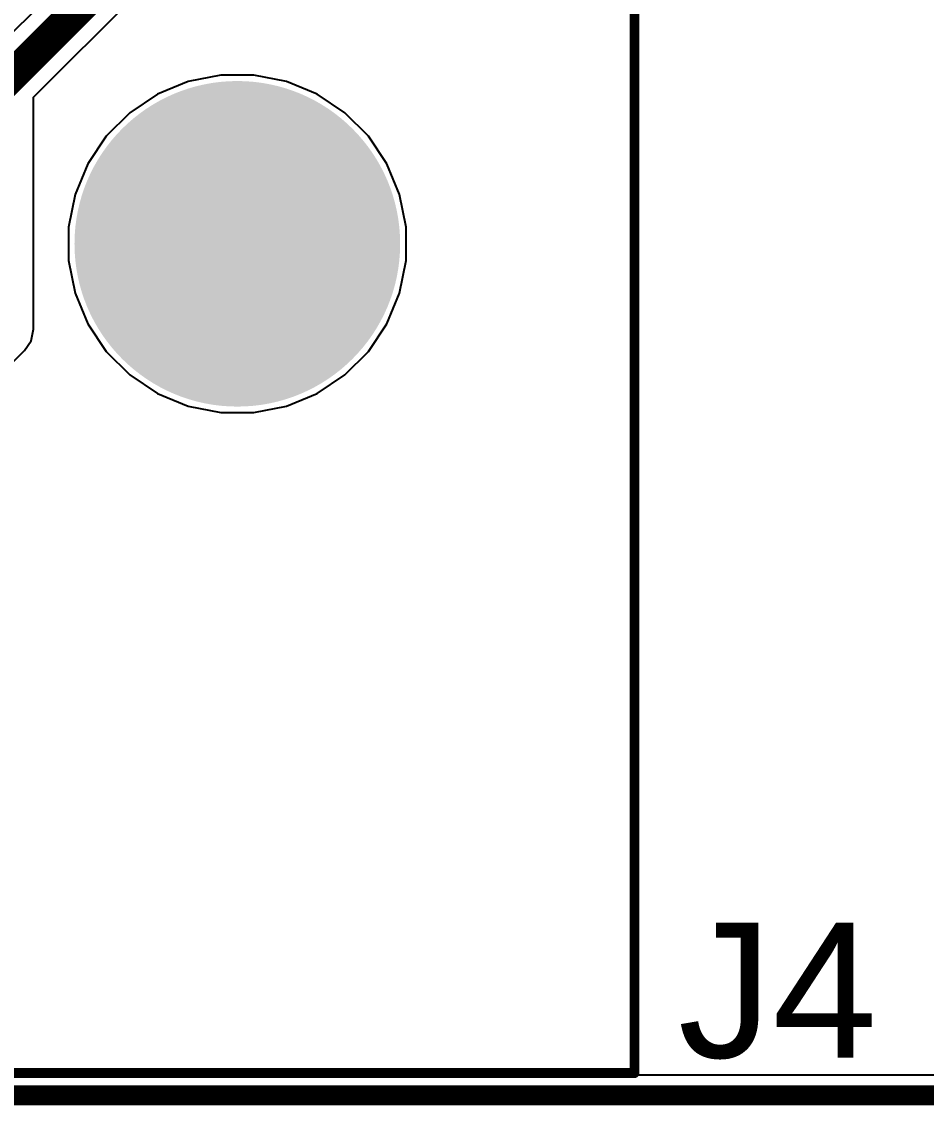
# Model space of a CAD drawing. Header units: inches. Extents: x -0.91 to 3.86, y -0.82 to 4.16.
# Drawn here: x 2.349 to 2.805, y -0.005 to 0.541 of the extents above; entities that cross this region are included whole.
import ezdxf

# ---------------------------------------------------------------- set-up
doc = ezdxf.new("R2010")
doc.units = ezdxf.units.IN
doc.header["$MEASUREMENT"] = 0
for name, color, linetype in [('Board Outline', 216, 'Continuous'), ('Bottom Layer 1', 5, 'Continuous'), ('Bottom Solder', 6, 'Continuous'), ('GND+Signal', 16, 'Continuous'), ('Mechanical 17', 56, 'Continuous'), ('Multi-Layer', 9, 'Continuous'), ('Pad Holes', 156, 'Continuous'), ('PWR+Signal', 76, 'Continuous'), ('Top Layer 1', 1, 'Continuous'), ('Top Overlay', 2, 'Continuous'), ('Top Solder', 216, 'Continuous')]:
    doc.layers.add(name, color=color, linetype=linetype)
doc.styles.add('Arial', font='', dxfattribs={"height": 0.2})
doc.styles.get('Arial').set_extended_font_data('Arial')

# ---------------------------------------------------------------- blocks, each defined once
blk = doc.blocks.new('N3314_5302RB_206')
at = {"layer": 'Bottom Layer 1'}
h = blk.add_hatch(color=5, dxfattribs=at)
edge = h.paths.add_edge_path()
edge.add_arc((0.532, -0.021), 0.078, 0, 360)
at = {"layer": 'Bottom Solder'}
h = blk.add_hatch(color=6, dxfattribs=at)
edge = h.paths.add_edge_path()
edge.add_arc((0.532, -0.021), 0.082, 0, 360)
at = {"layer": 'GND+Signal'}
h = blk.add_hatch(color=16, dxfattribs=at)
edge = h.paths.add_edge_path()
edge.add_arc((0.532, -0.021), 0.078, 0, 360)
at = {"layer": 'Multi-Layer'}
h = blk.add_hatch(color=9, dxfattribs=at)
edge = h.paths.add_edge_path()
edge.add_arc((0.532, -0.021), 0.078, 0, 360)
at = {"layer": 'Pad Holes'}
h = blk.add_hatch(color=7, dxfattribs=at)
edge = h.paths.add_edge_path()
edge.add_arc((0.532, -0.021), 0.058, 0, 360)
at = {"layer": 'PWR+Signal'}
h = blk.add_hatch(color=76, dxfattribs=at)
edge = h.paths.add_edge_path()
edge.add_arc((0.532, -0.021), 0.078, 0, 360)
at = {"layer": 'Top Layer 1'}
h = blk.add_hatch(color=1, dxfattribs=at)
edge = h.paths.add_edge_path()
edge.add_arc((0.532, -0.021), 0.078, 0, 360)
at = {"layer": 'Top Solder'}
h = blk.add_hatch(color=216, dxfattribs=at)
edge = h.paths.add_edge_path()
edge.add_arc((0.532, -0.021), 0.082, 0, 360)
at = {"layer": 'Top Overlay'}
for points in [[(0.732, -0.43876, 0.005, 0.005, 0), (0.732, 0.101, 0.005, 0.005, 0)], [(-0.732, -0.43876, 0.005, 0.005, 0), (0.732, -0.43876, 0.005, 0.005, 0)]]:
    blk.add_lwpolyline(points, format="xyseb", dxfattribs=at)
blk.add_lwpolyline([(0.73075, -0.43876, 0.0025, 0.0025, 1), (0.73325, -0.43876, 0.0025, 0.0025, 1)], format="xyseb", close=True, dxfattribs=at)
blk.add_lwpolyline([(0.73075, -0.43876, 0.0025, 0.0025, 1), (0.73325, -0.43876, 0.0025, 0.0025, 1)], format="xyseb", close=True, dxfattribs=at)

msp = doc.modelspace()

# ---------------------------------------------------------------- linework, layer by layer
at = {"layer": 'Board Outline'}
msp.add_lwpolyline([(0, 0, 0.01, 0.01, 0), (3.85, 0, 0.01, 0.01, 0)], format="xyseb", dxfattribs=at)
at = {"layer": 'Bottom Layer 1'}
for p, q in [((2.40605, 0.59681), (2.32919, 0.51995)), ((2.35529, 0.50281), (2.4232, 0.57071)), ((2.44963, 0.514), (2.43321, 0.51073)), ((2.46637, 0.514), (2.44963, 0.514)), ((2.48279, 0.51073), (2.46637, 0.514)), ((2.43321, 0.51073), (2.41774, 0.50433)), ((2.49826, 0.50433), (2.48279, 0.51073)), ((2.35529, 0.386), (2.35529, 0.50281)), ((2.41774, 0.50433), (2.40382, 0.49502)), ((2.51219, 0.49502), (2.49826, 0.50433)), ((2.40382, 0.49502), (2.39198, 0.48318)), ((2.52402, 0.48318), (2.51219, 0.49502)), ((2.39198, 0.48318), (2.38267, 0.46926)), ((2.53333, 0.46926), (2.52402, 0.48318)), ((2.38267, 0.46926), (2.37627, 0.45379)), ((2.53973, 0.45379), (2.53333, 0.46926)), ((2.37627, 0.45379), (2.373, 0.43737)), ((2.543, 0.43737), (2.53973, 0.45379)), ((2.373, 0.43737), (2.373, 0.42063)), ((2.543, 0.42063), (2.543, 0.43737)), ((2.373, 0.42063), (2.37627, 0.40421)), ((2.53973, 0.40421), (2.543, 0.42063)), ((2.37627, 0.40421), (2.38267, 0.38874)), ((2.53333, 0.38874), (2.53973, 0.40421)), ((2.38267, 0.38874), (2.39198, 0.37482)), ((2.52402, 0.37482), (2.53333, 0.38874)), ((2.35413, 0.38015), (2.35529, 0.386)), ((2.35082, 0.37519), (2.35413, 0.38015)), ((2.31375, 0.33813), (2.35082, 0.37519)), ((2.39198, 0.37482), (2.40382, 0.36298)), ((2.51219, 0.36298), (2.52402, 0.37482)), ((2.40382, 0.36298), (2.41774, 0.35367)), ((2.49826, 0.35367), (2.51219, 0.36298)), ((2.41774, 0.35367), (2.43321, 0.34727)), ((2.48279, 0.34727), (2.49826, 0.35367)), ((2.43321, 0.34727), (2.44963, 0.344)), ((2.44963, 0.344), (2.46637, 0.344)), ((2.46637, 0.344), (2.48279, 0.34727)), ((3.8398, 0.0102), (0.0102, 0.0102))]:
    msp.add_line(p, q, dxfattribs=at)
msp.add_lwpolyline([(2.34, 0.50914, 0.016, 0.016, 0), (2.41686, 0.586, 0.016, 0.016, 0)], format="xyseb", dxfattribs=at)
at = {"layer": 'GND+Signal'}
for p, q in [((2.44963, 0.514), (2.43321, 0.51073)), ((2.46637, 0.514), (2.44963, 0.514)), ((2.48279, 0.51073), (2.46637, 0.514)), ((2.43321, 0.51073), (2.41774, 0.50433)), ((2.49826, 0.50433), (2.48279, 0.51073)), ((2.41774, 0.50433), (2.40382, 0.49502)), ((2.51219, 0.49502), (2.49826, 0.50433)), ((2.40382, 0.49502), (2.39198, 0.48318)), ((2.52402, 0.48318), (2.51219, 0.49502)), ((2.39198, 0.48318), (2.38267, 0.46926)), ((2.53333, 0.46926), (2.52402, 0.48318)), ((2.38267, 0.46926), (2.37627, 0.45379)), ((2.53973, 0.45379), (2.53333, 0.46926)), ((2.37627, 0.45379), (2.373, 0.43737)), ((2.543, 0.43737), (2.53973, 0.45379)), ((2.373, 0.43737), (2.373, 0.42063)), ((2.543, 0.42063), (2.543, 0.43737)), ((2.373, 0.42063), (2.37627, 0.40421)), ((2.53973, 0.40421), (2.543, 0.42063)), ((2.37627, 0.40421), (2.38267, 0.38874)), ((2.53333, 0.38874), (2.53973, 0.40421)), ((2.38267, 0.38874), (2.39198, 0.37482)), ((2.52402, 0.37482), (2.53333, 0.38874)), ((2.39198, 0.37482), (2.40382, 0.36298)), ((2.51219, 0.36298), (2.52402, 0.37482)), ((2.40382, 0.36298), (2.41774, 0.35367)), ((2.49826, 0.35367), (2.51219, 0.36298)), ((2.41774, 0.35367), (2.43321, 0.34727)), ((2.48279, 0.34727), (2.49826, 0.35367)), ((2.43321, 0.34727), (2.44963, 0.344)), ((2.44963, 0.344), (2.46637, 0.344)), ((2.46637, 0.344), (2.48279, 0.34727)), ((3.8398, 0.0102), (0.0102, 0.0102))]:
    msp.add_line(p, q, dxfattribs=at)
at = {"layer": 'PWR+Signal'}
for p, q in [((2.44963, 0.514), (2.43321, 0.51073)), ((2.46637, 0.514), (2.44963, 0.514)), ((2.48279, 0.51073), (2.46637, 0.514)), ((2.43321, 0.51073), (2.41774, 0.50433)), ((2.49826, 0.50433), (2.48279, 0.51073)), ((2.41774, 0.50433), (2.40382, 0.49502)), ((2.51219, 0.49502), (2.49826, 0.50433)), ((2.40382, 0.49502), (2.39198, 0.48318)), ((2.52402, 0.48318), (2.51219, 0.49502)), ((2.39198, 0.48318), (2.38267, 0.46926)), ((2.53333, 0.46926), (2.52402, 0.48318)), ((2.38267, 0.46926), (2.37627, 0.45379)), ((2.53973, 0.45379), (2.53333, 0.46926)), ((2.37627, 0.45379), (2.373, 0.43737)), ((2.543, 0.43737), (2.53973, 0.45379)), ((2.373, 0.43737), (2.373, 0.42063)), ((2.543, 0.42063), (2.543, 0.43737)), ((2.373, 0.42063), (2.37627, 0.40421)), ((2.53973, 0.40421), (2.543, 0.42063)), ((2.37627, 0.40421), (2.38267, 0.38874)), ((2.53333, 0.38874), (2.53973, 0.40421)), ((2.38267, 0.38874), (2.39198, 0.37482)), ((2.52402, 0.37482), (2.53333, 0.38874)), ((2.39198, 0.37482), (2.40382, 0.36298)), ((2.51219, 0.36298), (2.52402, 0.37482)), ((2.40382, 0.36298), (2.41774, 0.35367)), ((2.49826, 0.35367), (2.51219, 0.36298)), ((2.41774, 0.35367), (2.43321, 0.34727)), ((2.48279, 0.34727), (2.49826, 0.35367)), ((2.43321, 0.34727), (2.44963, 0.344)), ((2.44963, 0.344), (2.46637, 0.344)), ((2.46637, 0.344), (2.48279, 0.34727)), ((3.8398, 0.0102), (0.0102, 0.0102))]:
    msp.add_line(p, q, dxfattribs=at)
at = {"layer": 'Top Layer 1'}
for p, q in [((2.44963, 0.514), (2.43321, 0.51073)), ((2.46637, 0.514), (2.44963, 0.514)), ((2.48279, 0.51073), (2.46637, 0.514)), ((2.43321, 0.51073), (2.41774, 0.50433)), ((2.49826, 0.50433), (2.48279, 0.51073)), ((2.41774, 0.50433), (2.40382, 0.49502)), ((2.51219, 0.49502), (2.49826, 0.50433)), ((2.40382, 0.49502), (2.39198, 0.48318)), ((2.52402, 0.48318), (2.51219, 0.49502)), ((2.39198, 0.48318), (2.38267, 0.46926)), ((2.53333, 0.46926), (2.52402, 0.48318)), ((2.38267, 0.46926), (2.37627, 0.45379)), ((2.53973, 0.45379), (2.53333, 0.46926)), ((2.37627, 0.45379), (2.373, 0.43737)), ((2.543, 0.43737), (2.53973, 0.45379)), ((2.373, 0.43737), (2.373, 0.42063)), ((2.543, 0.42063), (2.543, 0.43737)), ((2.373, 0.42063), (2.37627, 0.40421)), ((2.53973, 0.40421), (2.543, 0.42063)), ((2.37627, 0.40421), (2.38267, 0.38874)), ((2.53333, 0.38874), (2.53973, 0.40421)), ((2.38267, 0.38874), (2.39198, 0.37482)), ((2.52402, 0.37482), (2.53333, 0.38874)), ((2.39198, 0.37482), (2.40382, 0.36298)), ((2.51219, 0.36298), (2.52402, 0.37482)), ((2.40382, 0.36298), (2.41774, 0.35367)), ((2.49826, 0.35367), (2.51219, 0.36298)), ((2.41774, 0.35367), (2.43321, 0.34727)), ((2.48279, 0.34727), (2.49826, 0.35367)), ((2.43321, 0.34727), (2.44963, 0.344)), ((2.44963, 0.344), (2.46637, 0.344)), ((2.46637, 0.344), (2.48279, 0.34727)), ((3.8398, 0.0102), (0.0102, 0.0102))]:
    msp.add_line(p, q, dxfattribs=at)

# ---------------------------------------------------------------- block references
msp.add_blockref('N3314_5302RB_206', (1.926, 0.45))

# ---------------------------------------------------------------- texts
at = {"layer": 'Mechanical 17', "style": 'Arial'}
msp.add_text('J4', height=0.068, dxfattribs=at).set_placement((2.6799, 0.01903))

doc.saveas('drawing.dxf')
